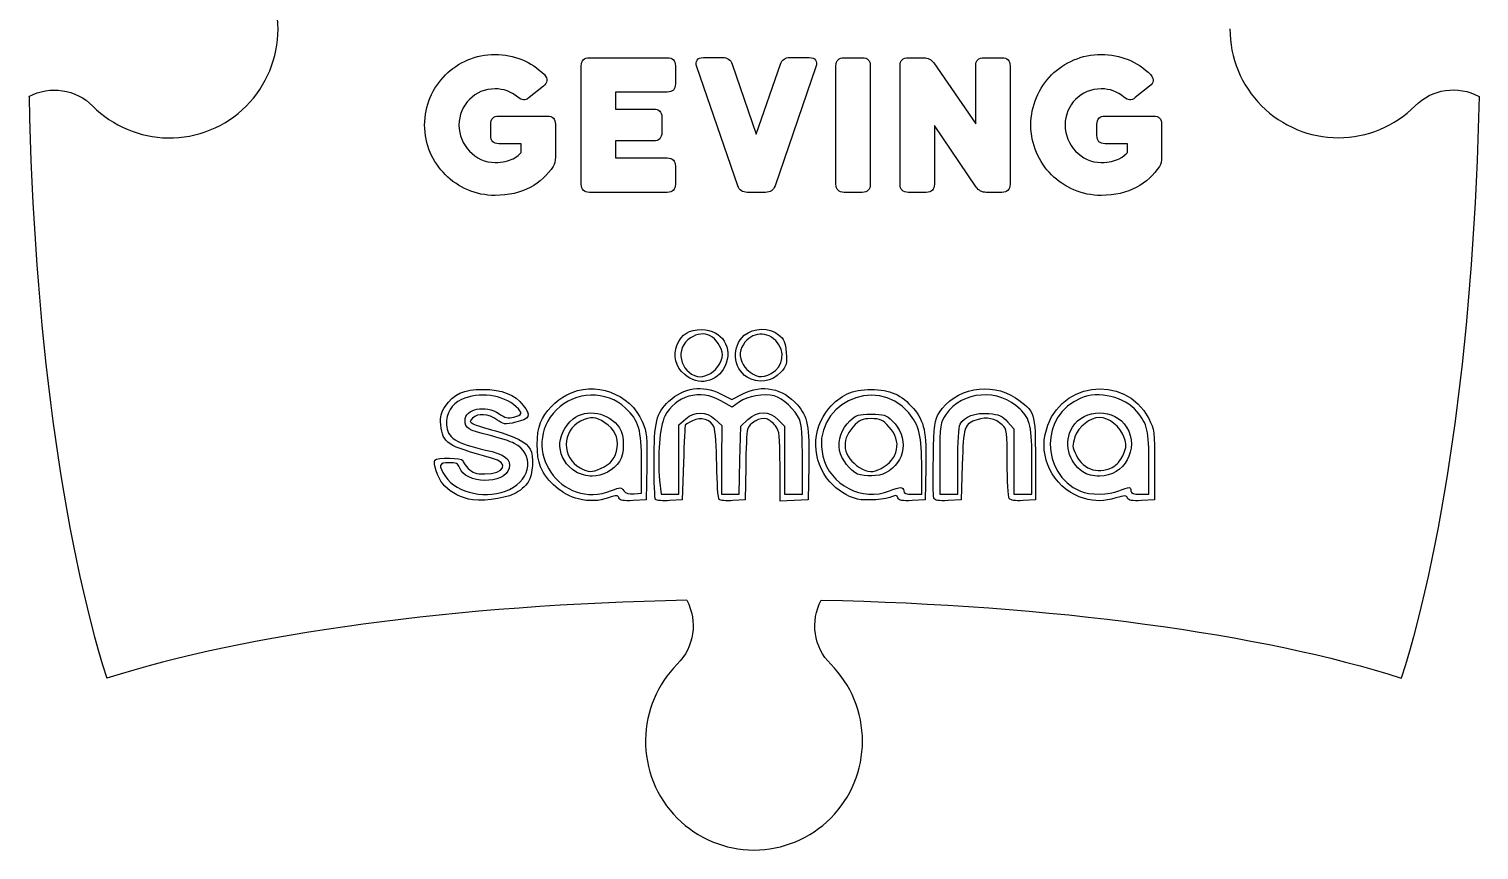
# Model space of a CAD drawing. Extents: x -176 to 202, y 360 to 1118.
# Drawn here: x 16.7 to 201.9, y 907.8 to 1012.7 of the extents above; entities that cross this region are included whole.
import ezdxf

# ---------------------------------------------------------------- set-up
doc = ezdxf.new("R2010")
doc.units = 0
doc.layers.add('Laag_1', color=7, linetype='CONTINUOUS')

msp = doc.modelspace()

# ---------------------------------------------------------------- linework, layer by layer
at = {"layer": 'Laag_1', "color": 7}
for points in [[(87.261162, 992.866352), (87.261162, 1007.974639)], [(88.303877, 1009.020598), (98.244419, 1009.020598)], [(99.287133, 1007.974639), (99.287133, 1005.673531)], [(107.261363, 992.65716), (102.02462, 1007.858422)], [(102.858792, 1009.043841), (105.338134, 1009.043841)], [(106.543049, 1008.207074), (109.624849, 999.258319)], [(109.624849, 999.258319), (112.706649, 1008.207074)], [(117.225077, 1007.858422), (112.011506, 992.65716)], [(113.911563, 1009.043841), (116.390906, 1009.043841)], [(119.800726, 992.866352), (119.800726, 1007.974639)], [(120.84344, 1009.020598), (123.137412, 1009.020598)], [(124.180126, 1007.974639), (124.180126, 992.866352)], [(127.992188, 992.866352), (127.992188, 1007.974639)], [(129.034902, 1009.020598), (131.027645, 1009.020598)], [(132.302073, 1008.346536), (137.654673, 1000.559957), (137.654673, 1007.974639)], [(138.697387, 1009.020598), (140.991359, 1009.020598)], [(142.034073, 1007.974639), (142.034073, 992.866352)], [(82.434988, 1005.371365), (80.604446, 1003.930267)], [(98.244419, 1004.627572), (91.640562, 1004.627572), (91.640562, 1002.465925), (96.506562, 1002.465925)], [(159.869193, 1005.371365), (158.038651, 1003.930267)], [(75.692103, 999.072371), (75.692103, 1000.513469)], [(76.734817, 1001.559428), (82.921588, 1001.559428)], [(83.964303, 1000.513469), (83.964303, 996.306392)], [(97.549276, 1001.419967), (97.549276, 999.444268)], [(137.724187, 992.494455), (132.371588, 1000.350765), (132.371588, 992.866352)], [(153.126308, 999.072371), (153.126308, 1000.513469)], [(154.169022, 1001.559428), (160.355793, 1001.559428)], [(161.398508, 1000.513469), (161.398508, 996.306392)], [(91.640562, 998.398309), (91.640562, 996.213418), (98.244419, 996.213418)], [(96.506562, 998.398309), (91.640562, 998.398309)], [(79.584903, 996.910724), (79.584903, 998.026413), (76.734817, 998.026413)], [(157.019108, 996.910724), (157.019108, 998.026413), (154.169022, 998.026413)], [(99.287133, 995.16746), (99.287133, 992.866352)], [(98.244419, 991.820393), (88.303877, 991.820393)], [(110.806591, 991.820393), (108.466277, 991.820393)], [(123.137412, 991.820393), (120.84344, 991.820393)], [(131.328873, 991.820393), (129.034902, 991.820393)], [(140.991359, 991.820393), (138.998616, 991.820393)], [(105.055503, 966.088919), (106.484479, 965.374622), (107.891019, 966.088919)], [(107.470335, 965.070454), (106.529695, 964.398594), (105.106048, 965.201355)], [(99.715689, 957.696086), (99.715689, 962.139141), (100.599956, 962.885512)], [(104.33281, 962.834233), (105.222702, 962.036651), (105.192967, 957.644807), (105.163231, 953.252943), (106.287905, 953.252943), (107.412588, 953.252943), (107.518405, 957.603453), (107.624222, 961.953987), (108.560225, 962.792898)], [(112.383351, 962.78978), (113.223478, 961.94706), (113.223478, 957.600335), (113.223478, 953.253626), (114.373108, 953.253626), (115.522739, 953.253626), (115.522739, 957.587431)], [(141.725537, 962.51849), (142.539474, 961.604688), (142.539474, 957.42885), (142.539474, 953.253034), (143.689113, 953.253034), (144.838732, 953.253034), (144.836569, 957.217181)], [(97.276289, 955.055526), (97.461731, 953.253626), (98.588489, 953.253626), (99.715246, 953.253626), (99.715689, 957.696086)], [(133.064008, 957.793799), (133.054087, 953.253034), (134.203706, 953.253034), (135.353347, 953.253034), (135.354254, 957.452357)], [(145.26968, 957.773415), (145.26968, 952.532272), (143.716133, 952.443462)], [(95.627815, 956.785428), (95.54836, 952.532272), (93.892297, 952.44573)], [(94.013918, 953.304982), (94.973451, 953.397363), (94.962396, 957.289436)], [(100.315695, 957.28915), (100.146665, 952.532172), (98.554524, 952.447615)], [(108.263962, 956.712487), (108.194145, 952.532104), (106.644226, 952.44355)], [(116.321054, 956.942016), (116.241599, 952.532272), (114.445293, 952.446297), (112.648997, 952.360435), (112.648997, 956.803997)], [(131.271506, 956.568512), (131.187005, 952.532272), (129.530931, 952.44573)], [(129.606097, 953.253034), (130.755736, 953.253034), (130.755736, 956.58499)], [(135.928913, 957.029885), (135.785169, 952.532141), (134.129106, 952.445599)], [(158.634278, 953.253034), (159.783917, 953.253034), (159.783917, 957.154368)], [(160.50244, 957.000957), (160.50244, 952.532272), (158.846357, 952.44573)], [(86.92613, 952.658323), (86.926054, 952.657699)], [(91.128943, 953.733438), (91.128557, 953.733209)], [(96.758218, 952.567804), (96.758348, 952.56775)], [(122.564786, 952.64202), (122.564611, 952.642086)], [(132.307818, 952.79089), (132.308011, 952.791009)], [(151.525395, 952.7101), (151.525395, 952.709516)]]:
    msp.add_lwpolyline(points, dxfattribs=at)
at = {"layer": 'Laag_1', "color": 1}
for points in [[(34.4617, 998.775714)], [(95.464633, 921.91758)]]:
    msp.add_lwpolyline(points, close=True, dxfattribs=at)
at = {"layer": 'Laag_1', "color": 7}
for points in [[(76.248217, 991.425253)], [(153.682422, 991.425253)], [(100.475816, 968.535074)], [(103.77536, 968.69594)], [(108.439413, 968.20674)], [(111.526027, 968.691073)], [(86.582407, 956.123368)], [(89.737583, 956.528807)], [(122.541165, 955.838744)], [(125.571297, 956.5628)], [(151.345998, 956.106618)], [(155.409956, 956.883424)], [(72.843018, 952.641459)], [(78.097484, 953.869028)], [(126.632662, 953.685479)], [(155.94827, 953.685386)]]:
    msp.add_lwpolyline(points, close=True, dxfattribs=at)
at = {"layer": 'Laag_1', "color": 1}
for points in [[(48.524318, 1012.677812), (48.524318, 1016.365276), (47.064016, 1019.901709), (44.464663, 1022.509131)], [(44.464663, 1002.846492), (47.064016, 1005.453914), (48.524318, 1008.990348), (48.524318, 1012.677812)], [(170.116599, 1012.698439), (170.116599, 1009.010975), (171.576902, 1005.474542), (174.176254, 1002.86712)], [(16.715637, 1004.07242), (19.405078, 1005.503153), (22.71041, 1005.005802), (24.863007, 1002.846492)], [(16.715665, 1004.07242), (17.311356, 974.662514), (20.921909, 947.659706), (26.653298, 929.750287)], [(201.938717, 1004.085882), (201.343023, 974.675966), (197.732465, 947.673156), (192.001071, 929.763748)], [(193.777909, 1002.86712), (195.934482, 1005.030421), (199.247451, 1005.52519), (201.938717, 1004.085882)], [(24.863007, 1002.846492), (27.412852, 1000.288712), (30.856056, 998.828459), (34.4617, 998.775714)], [(34.4617, 998.775714), (38.207423, 998.720904), (41.815757, 1000.189342), (44.464663, 1002.846492)], [(174.176254, 1002.86712), (176.775589, 1000.25968), (180.301054, 998.794834), (183.977082, 998.794834)], [(183.977082, 998.794834), (187.653109, 998.794834), (191.178574, 1000.25968), (193.777909, 1002.86712)], [(100.744903, 939.718721), (71.426255, 939.121191), (44.507206, 935.499428), (26.653289, 929.75023)], [(100.744903, 939.718851), (102.171198, 937.021043), (101.675391, 933.705428), (99.52278, 931.546134)], [(119.124431, 931.546134), (116.967844, 933.709417), (116.474611, 937.03269), (117.909454, 939.732327)], [(117.909454, 939.732327), (147.228142, 939.134783), (174.147198, 935.512997), (192.001071, 929.763777)], [(99.52278, 931.546134), (96.972935, 928.988356), (95.517213, 925.534439), (95.464633, 921.91758)], [(123.184086, 921.714815), (123.184086, 925.402278), (121.723783, 928.938712), (119.124431, 931.546134)], [(95.464633, 921.91758), (95.409991, 918.160204), (96.873872, 914.540644), (99.52278, 911.883495)], [(119.124431, 911.883495), (121.723783, 914.490917), (123.184086, 918.027351), (123.184086, 921.714815)], [(99.52278, 911.883495), (102.122114, 909.276056), (105.647579, 907.81121), (109.323605, 907.81121)], [(109.323605, 907.81121), (112.999632, 907.81121), (116.525096, 909.276056), (119.124431, 911.883495)]]:
    msp.add_open_spline(points, degree=3, dxfattribs=at)
at = {"layer": 'Laag_1', "color": 7}
for points in [[(69.899246, 1006.812463), (71.521246, 1008.43951), (73.768874, 1009.438981), (76.248217, 1009.438981)], [(76.248217, 1009.438981), (78.658046, 1009.438981), (80.882503, 1008.532484), (82.550846, 1006.85895)], [(87.261162, 1007.974639), (87.261162, 1008.671945), (87.608734, 1009.020598), (88.303877, 1009.020598)], [(98.244419, 1009.020598), (98.939562, 1009.020598), (99.287133, 1008.671945), (99.287133, 1007.974639)], [(102.02462, 1007.858422), (101.769735, 1008.578971), (102.094135, 1009.043841), (102.858792, 1009.043841)], [(105.338134, 1009.043841), (105.91742, 1009.043841), (106.334506, 1008.764919), (106.543049, 1008.207074)], [(112.706649, 1008.207074), (112.915191, 1008.764919), (113.309106, 1009.043841), (113.911563, 1009.043841)], [(116.390906, 1009.043841), (117.155563, 1009.043841), (117.479963, 1008.578971), (117.225077, 1007.858422)], [(119.800726, 1007.974639), (119.800726, 1008.671945), (120.148297, 1009.020598), (120.84344, 1009.020598)], [(123.137412, 1009.020598), (123.832554, 1009.020598), (124.180126, 1008.671945), (124.180126, 1007.974639)], [(127.992188, 1007.974639), (127.992188, 1008.671945), (128.339759, 1009.020598), (129.034902, 1009.020598)], [(131.027645, 1009.020598), (131.560588, 1009.020598), (132.000845, 1008.788162), (132.302073, 1008.346536)], [(137.654673, 1007.974639), (137.654673, 1008.671945), (138.002245, 1009.020598), (138.697387, 1009.020598)], [(140.991359, 1009.020598), (141.686502, 1009.020598), (142.034073, 1008.671945), (142.034073, 1007.974639)], [(147.333451, 1006.812463), (148.955451, 1008.43951), (151.203079, 1009.438981), (153.682422, 1009.438981)], [(153.682422, 1009.438981), (156.092251, 1009.438981), (158.316708, 1008.532484), (159.98505, 1006.85895)], [(67.257703, 1000.420495), (67.257703, 1002.907552), (68.277246, 1005.185417), (69.899246, 1006.812463)], [(82.550846, 1006.85895), (83.037446, 1006.324349), (82.967931, 1005.812992), (82.434988, 1005.371365)], [(144.691908, 1000.420495), (144.691908, 1002.907552), (145.711451, 1005.185417), (147.333451, 1006.812463)], [(159.98505, 1006.85895), (160.47165, 1006.324349), (160.402136, 1005.812992), (159.869193, 1005.371365)], [(76.248217, 1005.045956), (74.973789, 1005.045956), (73.815217, 1004.534598), (72.981046, 1003.697832)], [(79.144646, 1003.999997), (78.310474, 1004.697303), (77.337274, 1005.045956), (76.248217, 1005.045956)], [(80.604446, 1003.930267), (80.071503, 1003.48864), (79.677588, 1003.558371), (79.144646, 1003.999997)], [(99.287133, 1005.673531), (99.287133, 1004.976225), (98.939562, 1004.627572), (98.244419, 1004.627572)], [(153.682422, 1005.045956), (152.407994, 1005.045956), (151.249422, 1004.534598), (150.415251, 1003.697832)], [(156.578851, 1003.999997), (155.744679, 1004.697303), (154.771479, 1005.045956), (153.682422, 1005.045956)], [(158.038651, 1003.930267), (157.505708, 1003.48864), (157.111793, 1003.558371), (156.578851, 1003.999997)], [(72.981046, 1003.697832), (72.146874, 1002.861065), (71.637103, 1001.698889), (71.637103, 1000.420495)], [(96.506562, 1002.465925), (97.201705, 1002.465925), (97.549276, 1002.117272), (97.549276, 1001.419967)], [(150.415251, 1003.697832), (149.581079, 1002.861065), (149.071308, 1001.698889), (149.071308, 1000.420495)], [(69.899246, 994.075015), (68.277246, 995.702061), (67.257703, 997.933439), (67.257703, 1000.420495)], [(71.637103, 1000.420495), (71.637103, 999.142102), (72.146874, 997.979926), (72.981046, 997.096672)], [(75.692103, 1000.513469), (75.692103, 1001.210775), (76.039674, 1001.559428), (76.734817, 1001.559428)], [(82.921588, 1001.559428), (83.616731, 1001.559428), (83.964303, 1001.210775), (83.964303, 1000.513469)], [(147.333451, 994.075015), (145.711451, 995.702061), (144.691908, 997.933439), (144.691908, 1000.420495)], [(149.071308, 1000.420495), (149.071308, 999.142102), (149.581079, 997.979926), (150.415251, 997.096672)], [(153.126308, 1000.513469), (153.126308, 1001.210775), (153.473879, 1001.559428), (154.169022, 1001.559428)], [(160.355793, 1001.559428), (161.050936, 1001.559428), (161.398508, 1001.210775), (161.398508, 1000.513469)], [(76.734817, 998.026413), (76.039674, 998.026413), (75.692103, 998.375066), (75.692103, 999.072371)], [(97.549276, 999.444268), (97.549276, 998.746962), (97.201705, 998.398309), (96.506562, 998.398309)], [(154.169022, 998.026413), (153.473879, 998.026413), (153.126308, 998.375066), (153.126308, 999.072371)], [(72.981046, 997.096672), (73.815217, 996.213418), (74.973789, 995.63233), (76.248217, 995.63233)], [(78.542189, 996.120444), (79.075131, 996.376123), (79.399531, 996.701532), (79.584903, 996.910724)], [(150.415251, 997.096672), (151.249422, 996.213418), (152.407994, 995.63233), (153.682422, 995.63233)], [(155.976393, 996.120444), (156.509336, 996.376123), (156.833736, 996.701532), (157.019108, 996.910724)], [(76.248217, 995.63233), (77.244589, 995.63233), (77.986074, 995.841522), (78.542189, 996.120444)], [(83.686245, 995.144216), (82.203274, 992.889595), (79.770274, 991.425253), (76.248217, 991.425253)], [(83.964303, 996.306392), (83.964303, 995.818279), (83.871617, 995.446382), (83.686245, 995.144216)], [(98.244419, 996.213418), (98.939562, 996.213418), (99.287133, 995.864766), (99.287133, 995.16746)], [(153.682422, 995.63233), (154.678794, 995.63233), (155.420279, 995.841522), (155.976393, 996.120444)], [(161.12045, 995.144216), (159.637479, 992.889595), (157.204479, 991.425253), (153.682422, 991.425253)], [(161.398508, 996.306392), (161.398508, 995.818279), (161.305822, 995.446382), (161.12045, 995.144216)], [(76.248217, 991.425253), (73.768874, 991.425253), (71.521246, 992.447968), (69.899246, 994.075015)], [(88.303877, 991.820393), (87.608734, 991.820393), (87.261162, 992.169046), (87.261162, 992.866352)], [(99.287133, 992.866352), (99.287133, 992.169046), (98.939562, 991.820393), (98.244419, 991.820393)], [(120.84344, 991.820393), (120.148297, 991.820393), (119.800726, 992.169046), (119.800726, 992.866352)], [(124.180126, 992.866352), (124.180126, 992.169046), (123.832554, 991.820393), (123.137412, 991.820393)], [(129.034902, 991.820393), (128.339759, 991.820393), (127.992188, 992.169046), (127.992188, 992.866352)], [(132.371588, 992.866352), (132.371588, 992.169046), (132.024016, 991.820393), (131.328873, 991.820393)], [(142.034073, 992.866352), (142.034073, 992.169046), (141.686502, 991.820393), (140.991359, 991.820393)], [(153.682422, 991.425253), (151.203079, 991.425253), (148.955451, 992.447968), (147.333451, 994.075015)], [(108.466277, 991.820393), (107.86382, 991.820393), (107.469906, 992.099315), (107.261363, 992.65716)], [(112.011506, 992.65716), (111.802963, 992.099315), (111.385877, 991.820393), (110.806591, 991.820393)], [(138.998616, 991.820393), (138.465673, 991.820393), (138.025416, 992.052828), (137.724187, 992.494455)], [(99.531448, 972.372243), (100.097957, 973.732303), (101.015033, 974.299068), (102.649187, 974.299068)], [(105.263266, 971.401037), (104.541585, 973.725545), (102.602231, 974.423636), (100.887367, 972.976181)], [(102.649187, 974.299068), (105.242261, 974.299068), (106.718726, 971.931742), (105.600249, 969.567398)], [(108.082338, 973.561031), (109.26362, 974.558095), (111.27954, 974.588128), (112.477595, 973.626511)], [(100.887367, 972.976181), (99.096205, 971.4643), (100.173112, 968.378516), (102.532178, 968.263095)], [(108.439413, 968.206711), (106.650519, 969.334288), (106.459957, 972.191636), (108.082338, 973.561031)], [(112.096329, 972.879834), (110.712115, 974.268357), (108.715949, 973.883849), (107.777614, 972.047906)], [(111.526027, 968.691073), (113.119075, 969.51744), (113.398951, 971.573162), (112.096329, 972.879834)], [(112.477595, 973.626511), (113.174048, 973.067491), (113.333879, 972.692955), (113.443894, 971.362244)], [(100.475816, 968.535074), (99.281069, 969.587345), (98.943225, 970.960051), (99.531448, 972.372243)], [(103.77536, 968.69594), (104.689701, 969.170204), (105.499032, 970.641643), (105.263266, 971.401037)], [(107.777614, 972.047906), (107.337396, 971.186601), (107.625365, 969.911569), (108.424678, 969.18262)], [(113.443894, 971.362244), (113.563318, 969.91721), (113.497838, 969.680276), (112.743788, 968.833831)], [(105.600249, 969.567398), (104.635967, 967.528987), (102.179894, 967.034208), (100.475816, 968.535074)], [(108.424678, 969.18262), (109.542132, 968.163582), (110.282837, 968.046211), (111.526027, 968.691073)], [(112.743788, 968.833831), (111.660072, 967.617159), (109.803784, 967.346725), (108.439413, 968.20674)], [(146.513897, 960.893274), (147.845183, 967.542749), (156.642962, 968.883792), (159.752038, 962.911154)], [(85.416225, 965.968971), (88.961241, 967.801714), (93.511293, 966.159346), (95.090494, 962.476985)], [(98.457968, 965.130185), (100.335158, 966.895923), (102.741537, 967.245619), (105.055503, 966.088919)], [(102.532178, 968.263095), (102.737633, 968.253174), (103.297062, 968.447801), (103.77536, 968.69594)], [(107.891019, 966.088919), (110.361934, 967.343754), (113.008595, 966.812998), (114.866827, 964.689999)], [(129.089299, 963.654197), (124.773452, 968.711958), (116.575444, 964.569963), (118.119872, 958.111954)], [(132.981746, 963.663902), (134.916647, 966.784895), (139.591423, 967.695228), (142.726292, 965.561462)], [(69.872516, 964.48125), (70.970131, 966.100949), (72.216405, 966.660154), (74.711208, 966.652415)], [(71.958234, 965.350726), (70.647041, 964.714017), (70.008676, 963.639731), (70.051133, 962.141318)], [(78.94658, 964.432789), (77.298233, 965.986155), (74.12508, 966.402955), (71.958234, 965.350726)], [(74.711208, 966.652415), (77.118364, 966.644762), (78.778349, 965.986189), (79.857386, 964.61015)], [(82.054672, 962.415873), (82.614869, 963.763186), (84.017699, 965.245952), (85.416225, 965.968971)], [(92.916468, 964.265474), (90.507949, 966.558506), (86.480997, 966.455425), (84.097525, 964.039751)], [(96.560518, 957.409376), (96.565904, 962.528454), (96.830717, 963.599559), (98.457968, 965.130185)], [(105.106048, 965.201355), (102.415504, 966.718471), (99.274045, 965.853689), (97.933238, 963.226789)], [(111.909285, 965.82579), (110.633372, 966.147043), (108.459723, 965.777233), (107.470335, 965.070454)], [(115.134449, 962.853437), (114.672039, 963.963544), (112.93035, 965.568725), (111.909285, 965.82579)], [(118.905412, 964.220632), (120.37945, 965.948094), (121.875097, 966.618247), (124.289124, 966.632924)], [(124.289124, 966.632924), (126.698323, 966.647948), (128.164569, 965.988204), (129.685, 964.206377)], [(143.332104, 964.134618), (140.577982, 966.80848), (135.936615, 966.480695), (133.854378, 963.465287)], [(142.726292, 965.561462), (145.235095, 963.853849), (145.26968, 963.74795), (145.26968, 957.773415)], [(151.080602, 965.549565), (145.895071, 963.369794), (145.855831, 955.915549), (151.018013, 953.653439)], [(158.248528, 963.815525), (156.682698, 965.678117), (153.32108, 966.491357), (151.080602, 965.549565)], [(69.327266, 962.108923), (69.224454, 963.216703), (69.331518, 963.683087), (69.872516, 964.48125)], [(72.411948, 962.6418), (72.411948, 964.185095), (75.020876, 964.725693), (76.758911, 963.542563)], [(76.482527, 962.777849), (75.450076, 963.543546), (74.021034, 963.639785), (73.37067, 962.987386)], [(76.758911, 963.542563), (77.551101, 963.003297), (77.914074, 962.922606), (78.667169, 963.118358)], [(78.667169, 963.118358), (79.769174, 963.404802), (79.813945, 963.615399), (78.94658, 964.432789)], [(79.857386, 964.61015), (80.867494, 963.322004), (80.66264, 962.854019), (78.91719, 962.462177)], [(84.097525, 964.039751), (79.247265, 959.123959), (84.688503, 951.148457), (91.128943, 953.733438)], [(86.219257, 962.876803), (87.876711, 964.275812), (90.855584, 963.702607), (92.139041, 961.737695)], [(90.256402, 962.397975), (89.101497, 963.178673), (88.498174, 963.215059), (87.172367, 962.583985)], [(94.962396, 957.289436), (94.949073, 961.566316), (94.639201, 962.625302), (92.916468, 964.265474)], [(97.933238, 963.226789), (97.280442, 961.947876), (96.967468, 958.055136), (97.276289, 955.055526)], [(100.599956, 962.885512), (101.801959, 963.900065), (103.164568, 963.881382), (104.33281, 962.834233)], [(104.230046, 961.81041), (103.783765, 962.820995), (102.540725, 963.193677), (101.4696, 962.638047)], [(108.560225, 962.792898), (109.840212, 963.940099), (111.237313, 963.938713), (112.383351, 962.78978)], [(114.866827, 964.689999), (116.17899, 963.190882), (116.411287, 961.953222), (116.321054, 956.942016)], [(119.014064, 954.834684), (116.655075, 957.529794), (116.608757, 961.529255), (118.905412, 964.220632)], [(121.584209, 962.647364), (122.363067, 963.395895), (122.658735, 963.487752), (124.289062, 963.487752)], [(124.289062, 963.487752), (125.919377, 963.487752), (126.215045, 963.396023), (126.993906, 962.647364)], [(130.755736, 956.58499), (130.755736, 960.672832), (130.420752, 962.093826), (129.089299, 963.654197)], [(129.685, 964.206377), (131.103048, 962.544575), (131.369837, 961.26014), (131.271506, 956.568512)], [(132.239497, 957.922858), (132.32757, 962.197937), (132.394779, 962.716963), (132.981746, 963.663902)], [(133.854378, 963.465287), (133.086889, 962.353845), (133.073399, 962.256997), (133.064008, 957.793799)], [(135.6502, 962.206362), (136.172231, 963.184808), (137.591532, 963.708474), (139.329567, 963.563888)], [(141.03042, 962.118658), (140.149888, 962.943109), (139.029452, 963.174855), (137.835332, 962.779547)], [(139.329567, 963.563888), (140.657905, 963.453393), (141.04211, 963.285752), (141.725537, 962.51849)], [(144.836569, 957.217181), (144.834409, 961.841914), (144.604809, 962.898999), (143.332104, 964.134618)], [(150.000412, 961.81602), (151.484213, 964.2571), (155.437688, 964.2571), (156.921474, 961.81602)], [(159.783917, 957.154368), (159.783917, 961.346407), (159.579794, 962.231907), (158.248528, 963.815525)], [(75.804177, 957.880318), (70.089644, 959.428335), (69.543034, 959.785197), (69.327266, 962.108923)], [(70.051133, 962.141318), (70.097508, 960.502473), (71.255585, 959.751408), (75.036937, 958.907648)], [(75.492471, 960.785963), (72.817104, 961.453596), (72.411948, 961.697684), (72.411948, 962.6418)], [(73.37067, 962.987386), (72.960987, 962.576442), (72.968825, 962.50911), (73.456163, 962.251826)], [(73.456163, 962.251826), (73.751236, 962.096063), (75.02453, 961.686454), (76.285721, 961.341579)], [(76.285721, 961.341579), (78.753815, 960.666695), (80.297345, 959.861404), (80.750361, 959.012291)], [(78.91719, 962.462177), (77.473806, 962.138186), (77.317824, 962.158363), (76.482527, 962.777849)], [(82.054672, 956.775475), (81.482394, 958.151855), (81.482394, 961.039497), (82.054672, 962.415873)], [(86.582407, 956.123368), (84.000382, 957.702611), (83.830575, 960.860625), (86.219257, 962.876803)], [(87.172367, 962.583985), (84.761972, 961.436625), (84.734104, 957.801146), (87.126758, 956.618354)], [(91.847599, 959.212919), (92.008692, 960.574609), (91.526924, 961.539089), (90.256402, 962.397975)], [(92.139041, 961.737695), (92.798915, 960.727448), (92.798915, 958.463904), (92.139041, 957.453656)], [(95.090494, 962.476985), (95.644029, 961.186283), (95.699188, 960.601901), (95.627815, 956.785428)], [(100.531242, 962.110806), (100.50573, 962.075259), (100.408643, 959.905488), (100.315695, 957.28915)], [(101.4696, 962.638047), (100.979144, 962.383637), (100.556884, 962.146389), (100.531242, 962.110806)], [(104.572655, 957.000847), (104.536967, 959.300067), (104.382848, 961.464379), (104.230046, 961.81041)], [(108.483676, 961.5363), (108.401187, 961.182408), (108.302372, 959.011679), (108.263962, 956.712487)], [(110.931418, 962.908795), (110.163679, 963.153198), (108.664588, 962.312649), (108.483676, 961.5363)], [(112.066685, 961.990149), (111.746426, 962.398587), (111.235538, 962.811972), (110.931418, 962.908795)], [(112.648997, 956.803997), (112.648997, 960.83009), (112.594289, 961.31732), (112.066685, 961.990149)], [(115.522739, 957.587431), (115.522739, 960.575117), (115.402181, 962.210775), (115.134449, 962.853437)], [(120.248306, 958.864612), (120.003704, 960.172574), (120.514706, 961.619519), (121.584209, 962.647364)], [(121.967708, 961.834246), (120.351274, 960.064931), (120.693073, 957.986167), (122.813705, 956.689027)], [(124.289062, 962.911154), (123.111632, 962.911154), (122.83382, 962.782262), (121.967708, 961.834246)], [(126.610415, 961.834246), (125.744315, 962.782257), (125.466471, 962.911154), (124.289062, 962.911154)], [(125.571297, 956.562744), (127.804017, 957.720937), (128.259094, 960.029617), (126.610415, 961.834246)], [(126.993906, 962.647364), (129.134781, 960.589911), (128.718692, 957.320617), (126.146103, 955.986146)], [(135.354254, 957.452357), (135.354254, 959.781169), (135.48615, 961.89876), (135.6502, 962.206362)], [(137.835332, 962.779547), (136.176874, 962.230476), (136.086369, 961.95757), (135.928913, 957.029885)], [(141.681484, 957.310957), (141.678366, 961.294297), (141.643329, 961.544707), (141.03042, 962.118658)], [(151.345998, 956.106618), (149.454269, 957.357692), (148.849702, 959.922901), (150.000412, 961.81602)], [(153.460922, 963.055307), (152.245225, 963.055307), (150.78634, 961.899735), (150.324769, 960.571227)], [(156.586652, 960.595342), (156.135881, 961.899455), (154.667231, 963.055307), (153.460922, 963.055307)], [(156.921474, 961.81602), (158.582781, 959.082908), (156.634869, 955.56325), (153.460953, 955.56325)], [(159.752038, 962.911154), (160.466888, 961.537963), (160.50244, 961.257889), (160.50244, 957.000957)], [(78.708359, 959.753599), (78.238701, 959.997237), (76.791555, 960.461779), (75.492471, 960.785963)], [(78.097462, 953.868977), (80.947976, 955.253208), (81.276874, 958.421248), (78.708359, 959.753599)], [(151.525395, 952.709516), (148.004657, 953.72977), (145.800388, 957.329328), (146.513897, 960.893274)], [(150.324769, 960.571227), (149.956288, 959.51067), (149.969497, 959.29952), (150.468514, 958.274201)], [(156.53886, 958.392822), (156.9233, 959.311176), (156.929647, 959.603145), (156.586652, 960.595342)], [(69.567585, 954.577998), (68.922624, 955.400462), (68.317268, 957.229118), (68.559678, 957.622584)], [(68.559678, 957.622584), (68.779704, 957.979749), (72.124549, 957.925205), (72.124549, 957.564473)], [(74.930618, 955.847775), (77.529838, 955.847775), (78.132342, 957.249646), (75.804177, 957.880318)], [(75.036937, 958.907648), (77.51461, 958.354784), (78.331357, 957.724526), (78.046333, 956.585358)], [(80.750361, 959.012291), (81.227846, 958.117365), (81.081428, 955.784982), (80.486314, 954.806029)], [(89.737486, 956.528719), (91.029362, 957.077192), (91.695042, 957.92402), (91.847599, 959.212919)], [(118.119872, 958.111954), (118.996336, 954.447129), (123.215471, 952.25326), (126.632662, 953.685479)], [(122.541165, 955.838775), (121.633637, 956.207052), (120.45426, 957.763463), (120.248306, 958.864612)], [(132.308011, 952.791009), (132.217104, 953.028524), (132.186319, 955.337879), (132.239497, 957.922858)], [(150.468514, 958.274201), (151.432033, 956.294291), (153.589666, 955.68702), (155.409956, 956.883424)], [(155.409928, 956.883424), (155.787066, 957.131314), (156.295066, 957.810518), (156.53886, 958.392822)], [(70.380763, 957.2893), (69.051444, 957.2893), (68.95866, 956.950149), (69.899474, 955.530057)], [(71.699749, 956.692792), (71.551071, 957.162722), (71.271159, 957.2893), (70.380763, 957.2893)], [(78.046333, 956.585358), (77.510276, 954.442854), (72.38418, 954.529605), (71.699749, 956.692792)], [(72.124549, 957.564473), (72.124549, 957.398703), (72.442009, 956.944633), (72.830007, 956.555427)], [(72.830007, 956.555427), (73.385232, 955.998454), (73.83255, 955.847775), (74.930618, 955.847775)], [(86.926054, 952.657699), (84.852476, 953.164091), (82.853799, 954.853571), (82.054672, 956.775475)], [(88.650482, 955.561606), (88.016828, 955.561606), (87.088643, 955.81372), (86.582407, 956.123368)], [(87.126758, 956.618354), (88.292523, 956.042048), (88.568932, 956.032549), (89.737583, 956.528807)], [(92.139041, 957.453656), (91.41321, 956.342443), (89.973476, 955.561606), (88.650482, 955.561606)], [(96.758348, 952.56775), (96.646096, 952.680342), (96.55706, 954.859122), (96.560518, 957.409376)], [(104.865871, 952.587748), (104.740211, 952.715676), (104.608315, 954.70164), (104.572655, 957.000847)], [(126.146103, 955.986146), (125.253533, 955.523146), (123.496007, 955.45129), (122.541165, 955.838744)], [(122.813705, 956.689027), (123.897949, 956.025853), (124.484477, 955.998972), (125.571297, 956.5628)], [(141.924243, 952.731765), (141.79314, 952.93912), (141.683922, 954.999765), (141.681484, 957.310957)], [(153.460953, 955.56325), (152.676224, 955.56325), (151.844519, 955.776926), (151.345998, 956.106618)], [(72.843066, 952.641405), (71.489803, 952.997454), (70.216736, 953.750154), (69.567585, 954.577998)], [(69.899474, 955.530057), (71.348834, 953.342306), (75.345282, 952.532566), (78.097484, 953.869028)], [(80.486314, 954.806029), (80.186207, 954.312324), (79.378364, 953.636885), (78.691107, 953.305058)], [(91.128557, 953.733209), (92.253801, 954.184856), (92.346608, 954.183643), (92.689639, 953.713083)], [(122.564611, 952.642086), (121.147157, 953.0139), (119.97324, 953.738855), (119.014064, 954.834684)], [(126.632662, 953.685479), (127.200149, 953.923334), (127.842647, 954.117935), (128.060456, 954.117935)], [(128.060456, 954.117935), (128.278242, 954.117935), (128.456478, 953.923337), (128.456478, 953.685479)], [(155.948258, 953.685479), (156.51574, 953.923334), (157.093577, 954.117935), (157.232353, 954.117935)], [(157.232353, 954.117935), (157.371024, 954.117935), (157.484636, 953.923337), (157.484636, 953.685479)], [(78.691107, 953.305058), (77.31553, 952.64083), (74.192261, 952.286451), (72.843018, 952.641459)], [(90.747235, 952.800253), (89.507234, 952.36141), (88.322031, 952.317343), (86.92613, 952.658323)], [(92.073214, 952.78523), (91.930603, 953.158246), (91.765341, 953.160069), (90.747235, 952.800253)], [(93.892297, 952.44573), (92.638327, 952.380051), (92.196643, 952.463021), (92.073214, 952.78523)], [(92.689639, 953.713083), (92.939769, 953.370003), (93.355965, 953.241724), (94.013918, 953.304982)], [(98.554524, 952.447615), (97.67884, 952.401098), (96.870501, 952.455268), (96.758218, 952.567804)], [(106.644226, 952.44355), (105.791757, 952.394992), (104.991506, 952.460841), (104.865871, 952.587748)], [(127.021093, 952.965448), (126.286353, 952.571018), (123.583337, 952.374832), (122.564786, 952.64202)], [(127.705904, 952.800812), (127.581009, 953.127258), (127.402367, 953.170243), (127.021093, 952.965448)], [(129.530931, 952.44573), (128.252514, 952.378946), (127.836326, 952.459053), (127.705904, 952.800812)], [(128.456478, 953.685479), (128.456478, 953.373138), (128.775824, 953.253034), (129.606097, 953.253034)], [(134.129106, 952.445599), (132.865863, 952.379552), (132.433849, 952.460623), (132.307818, 952.79089)], [(143.716133, 952.443462), (142.667881, 952.383594), (142.085072, 952.477138), (141.924243, 952.731765)], [(151.018013, 953.653439), (152.186613, 953.141346), (154.688811, 953.157617), (155.94827, 953.685386)], [(155.552933, 952.787514), (154.063879, 952.337971), (152.887487, 952.315356), (151.525395, 952.7101)], [(157.032181, 952.772491), (156.895778, 953.128789), (156.691774, 953.130773), (155.552933, 952.787514)], [(158.846357, 952.44573), (157.613865, 952.38144), (157.149845, 952.464722), (157.032181, 952.772491)], [(157.484636, 953.685479), (157.484636, 953.373138), (157.804019, 953.253034), (158.634278, 953.253034)]]:
    msp.add_open_spline(points, degree=3, dxfattribs=at)

doc.saveas('drawing.dxf')
